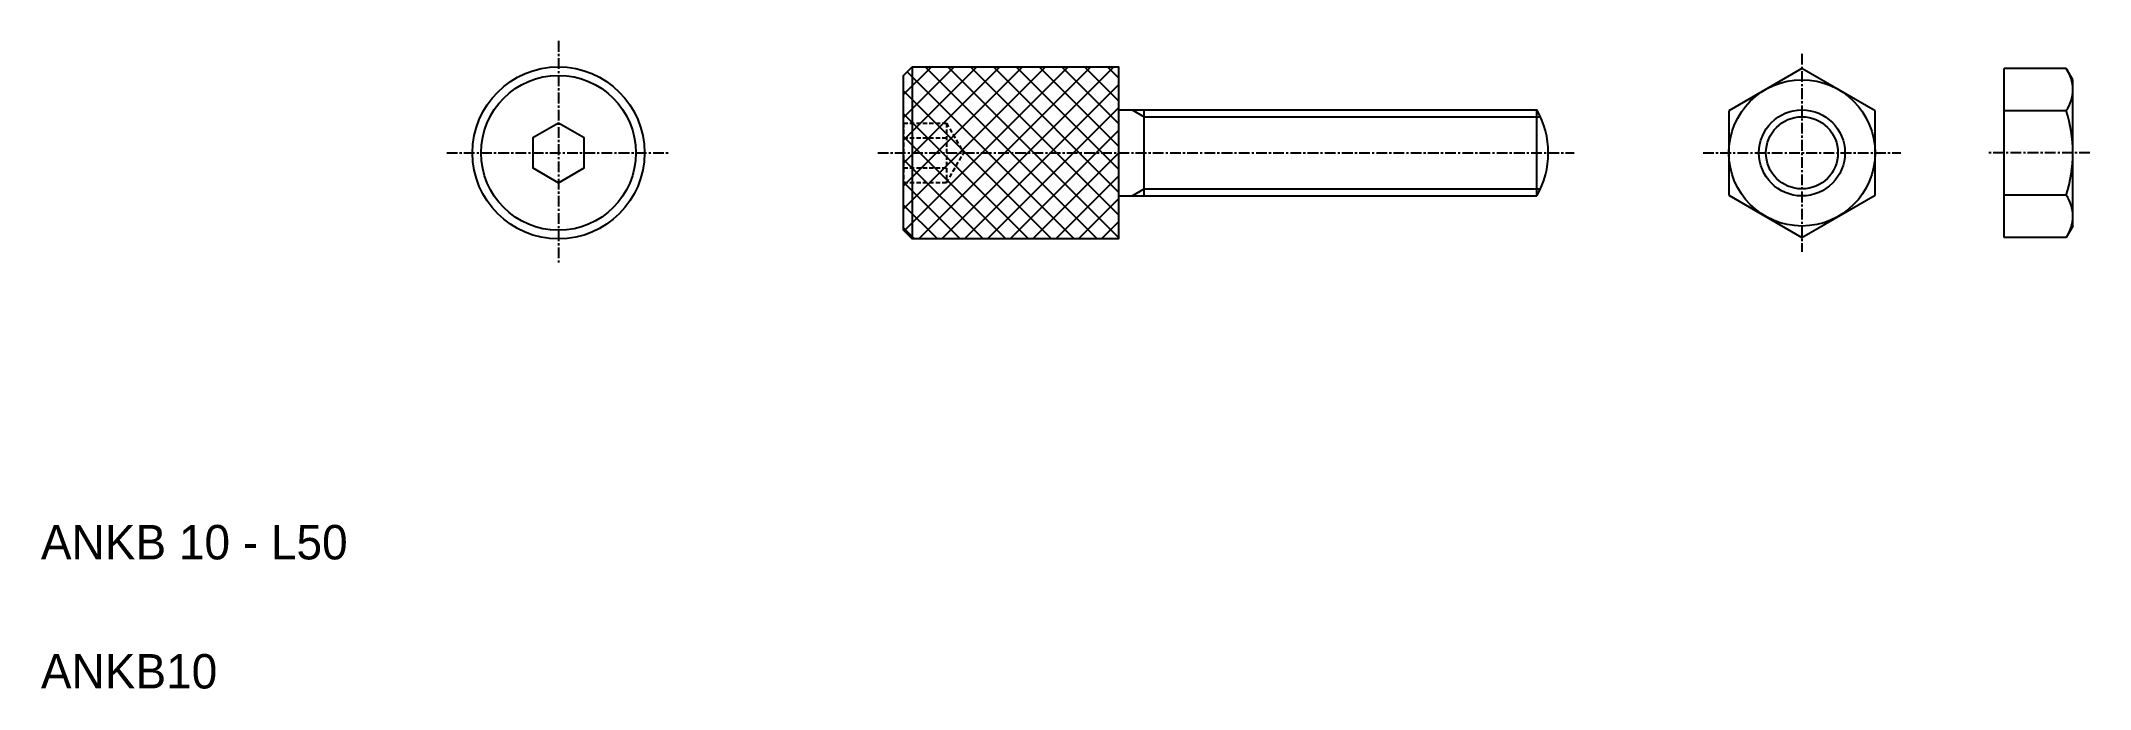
# Model space of a CAD drawing. Extents: x 10 to 248, y 10 to 85.
import ezdxf

# ---------------------------------------------------------------- set-up
doc = ezdxf.new("R2010")
doc.units = 0
doc.linetypes.add('CENTER', pattern=[2, 1.25, -0.25, 0.25, -0.25])
doc.linetypes.add('DASHED', pattern=[0.75, 0.5, -0.25])
doc.layers.get('0').update_dxf_attribs({"linetype": 'CONTINUOUS'})
doc.layers.add('CENTER', color=1, linetype='CENTER')

# ---------------------------------------------------------------- blocks, each defined once
blk = doc.blocks.new('*X2')
at = {"color": 0, "linetype": 'CONTINUOUS'}
for p, q in [((344.64, -163.2), (361.13, -146.71)), ((344.64, -160.55), (358.48, -146.71)), ((344.64, -157.9), (355.82, -146.71)), ((344.64, -155.25), (353.17, -146.71)), ((344.64, -152.6), (350.52, -146.71)), ((344.64, -149.94), (347.87, -146.71)), ((344.71, -165.78), (363.78, -146.71)), ((364.48, -166.71), (345.06, -147.29)), ((346.43, -166.71), (366.43, -146.71)), ((367.14, -166.71), (347.14, -146.71)), ((349.08, -166.71), (369.08, -146.71)), ((369.64, -166.56), (349.79, -146.71)), ((369.64, -163.91), (352.44, -146.71)), ((369.64, -161.26), (355.09, -146.71)), ((369.64, -158.61), (357.74, -146.71)), ((369.64, -155.95), (360.39, -146.71)), ((369.64, -153.3), (363.05, -146.71)), ((369.64, -150.65), (365.7, -146.71)), ((369.64, -148), (368.35, -146.71)), ((361.83, -166.71), (344.64, -149.52)), ((351.73, -166.71), (369.64, -148.81)), ((359.18, -166.71), (344.64, -152.17)), ((354.39, -166.71), (369.64, -151.46)), ((356.53, -166.71), (344.64, -154.82)), ((357.04, -166.71), (369.64, -154.11)), ((359.69, -166.71), (369.64, -156.76)), ((353.88, -166.71), (344.64, -157.47)), ((362.34, -166.71), (369.64, -159.42)), ((351.23, -166.71), (344.64, -160.12)), ((348.57, -166.71), (344.64, -162.77)), ((364.99, -166.71), (369.64, -162.07)), ((345.92, -166.71), (344.64, -165.43)), ((367.64, -166.71), (369.64, -164.72))]:
    blk.add_line(p, q, dxfattribs=at)

msp = doc.modelspace()

# ---------------------------------------------------------------- linework, layer by layer
at = {"color": 7, "linetype": 'CONTINUOUS'}
for p, q in [((111.33, 82.24), (111.33, 62.24)), ((214.83, 82.05), (206.33, 77.14)), ((223.33, 77.14), (214.83, 82.05)), ((245.57, 82.05), (238.33, 82.05)), ((238.33, 62.42), (238.33, 82.05)), ((246.33, 80.74), (245.57, 82.05)), ((246.33, 63.74), (246.33, 80.74)), ((135.33, 77.24), (183.99, 77.24)), ((138.33, 67.24), (138.33, 77.24)), ((183.99, 67.24), (183.99, 77.24)), ((206.33, 77.14), (206.33, 67.33)), ((223.33, 67.33), (223.33, 77.14)), ((245.57, 77.14), (238.33, 77.14)), ((238.33, 72.24), (238.33, 72.24)), ((135.33, 67.24), (183.99, 67.24)), ((145.82, 67.24), (145.82, 67.24)), ((175.3, 67.24), (175.3, 67.24)), ((206.33, 67.33), (214.83, 62.42)), ((214.83, 62.42), (223.33, 67.33)), ((245.57, 67.33), (238.33, 67.33)), ((238.33, 67.33), (238.33, 67.33)), ((245.57, 62.42), (238.33, 62.42)), ((246.33, 63.74), (245.57, 62.42))]:
    msp.add_line(p, q, dxfattribs=at)
at = {"color": 3, "linetype": 'CONTINUOUS'}
for p, q in [((136.93, 77.24), (138.33, 76.43)), ((138.33, 76.43), (184.41, 76.43)), ((136.93, 67.24), (138.33, 68.05)), ((138.33, 68.05), (184.41, 68.05))]:
    msp.add_line(p, q, dxfattribs=at)
at = {"color": 3, "linetype": 'DASHED'}
for p, q in [((110.33, 75.7), (115.33, 75.7)), ((110.33, 75.7), (110.33, 68.77)), ((110.33, 73.97), (115.33, 73.97)), ((115.33, 75.7), (115.33, 68.77)), ((115.33, 75.7), (117.33, 72.24)), ((115.33, 68.77), (117.33, 72.24)), ((110.33, 70.51), (115.33, 70.51)), ((115.33, 68.77), (110.33, 68.77))]:
    msp.add_line(p, q, dxfattribs=at)
at = {"color": 7, "linetype": 'CONTINUOUS'}
for points in [[(111.33, 82.24), (135.33, 82.24), (135.33, 62.24), (111.33, 62.24), (110.33, 63.24), (110.33, 81.24)], [(70.2, 75.7), (67.2, 73.97), (67.2, 70.51), (70.2, 68.77), (73.2, 70.51), (73.2, 73.97)]]:
    msp.add_lwpolyline(points, close=True, dxfattribs=at)
for centre, radius in [((70.2, 72.24), 10), ((70.2, 72.24), 9), ((214.83, 72.24), 8.5), ((214.83, 72.24), 4.19)]:
    msp.add_circle(centre, radius, dxfattribs=at)
at = {"color": 3, "linetype": 'CONTINUOUS'}
msp.add_circle((214.83, 72.24), 5, dxfattribs=at)
at = {"color": 7, "linetype": 'CONTINUOUS'}
for centre, radius, start, end in [((241.99, 79.6), 4.34, 325.5889, 34.411), ((175.33, 72.24), 10, 330, 30), ((230.09, 72.24), 16.24, 342.412, 17.588), ((241.99, 64.88), 4.34, 325.589, 34.4111)]:
    msp.add_arc(centre, radius, start, end, dxfattribs=at)
at = {"layer": 'CENTER', "color": 1, "linetype": 'CENTER'}
for p, q in [((70.2, 85.24), (70.2, 59.24)), ((214.83, 83.74), (214.83, 60.74)), ((57.2, 72.24), (83.2, 72.24)), ((107.33, 72.24), (188.33, 72.24)), ((203.33, 72.24), (226.33, 72.24)), ((248.33, 72.24), (236.33, 72.24))]:
    msp.add_line(p, q, dxfattribs=at)

# ---------------------------------------------------------------- block references
at = {"color": 3, "linetype": 'CONTINUOUS'}
msp.add_blockref('*X2', (-234.3, 228.95), dxfattribs=at)

# ---------------------------------------------------------------- texts
at = {"color": 7, "linetype": 'CONTINUOUS'}
for s, p in [('ANKB 10 - L50', (10, 25)), ('ANKB10', (10, 10))]:
    msp.add_text(s, height=4, dxfattribs=at).set_placement(p)

doc.saveas('drawing.dxf')
